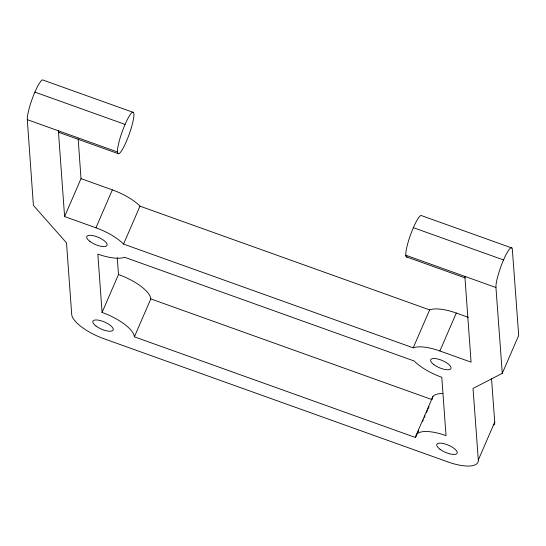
<?xml version="1.0" encoding="UTF-8"?>
<svg xmlns="http://www.w3.org/2000/svg" width="546" height="546" viewBox="0 0 546 546"><rect width="100%" height="100%" fill="white"/><g stroke="black" fill="none" stroke-linecap="round" stroke-linejoin="round"><path stroke-width="0.82" d="M464.864 276.385L471.082 362.155L439.885 350.982A33.777 11.882 23.4 0 0 413.213 347.836L123.56 244.089A33.777 11.882 23.4 0 0 95.939 227.798L64.599 216.571L81.013 178.638L78.174 138.745M95.939 227.798L112.353 189.865L81.013 178.638M123.56 244.089L139.974 206.163A33.777 11.882 23.4 0 0 112.353 189.865M102.082 312.449L97.85 254.095A33.777 11.882 23.4 0 0 124.515 257.241L414.168 360.981A33.777 11.882 23.4 0 0 441.789 377.279L446.021 435.633A33.777 11.882 23.4 0 0 415.636 437.558L134.377 336.821A33.777 11.882 23.4 0 0 102.082 312.449L118.496 274.515L117.267 257.603M134.377 336.821L150.792 298.894A33.777 11.882 23.4 0 0 118.496 274.515M413.213 347.836L429.627 309.903A33.777 11.882 23.4 0 1 456.299 313.049L468.297 317.349M439.885 350.982L456.299 313.049M416.455 434.534L432.869 396.608M415.97 436.78L416.973 434.459M417.642 432.91L418.645 430.589M422.665 421.3L423.341 419.751M424.344 417.431L425.013 415.881M426.351 412.783L427.361 410.462M428.03 408.913L429.033 406.593M502.286 373.327L518.7 335.401L512.36 249.583A22.079 3.733 -70.3 0 0 503.528 259.957A22.079 3.733 -70.3 0 0 495.945 287.517L502.286 373.327L473.027 388.459L478.316 460.005A33.777 11.882 23.4 0 1 447.932 461.93L103.993 338.745A33.777 11.882 23.4 0 1 71.697 314.373L66.51 242.868L33.402 205.398L27.3 119.67A22.079 3.733 -70.3 0 1 33.818 94.656A22.079 3.733 -70.3 0 1 43.27 80.16L133.449 112.456A22.079 3.733 -70.3 0 1 124.16 146.212A22.079 3.733 -70.3 0 1 119.444 140.336A22.079 3.733 -70.3 0 1 133.449 112.456M478.316 460.005L494.731 422.078L491.496 378.303M511.916 248.007L421.737 215.711A22.079 3.733 -70.3 0 0 410.258 235.572A22.079 3.733 -70.3 0 0 407.173 256.975M34.883 92.11L125.061 124.406M413.349 227.662L503.528 259.957M27.3 119.67L117.479 151.965M405.767 255.221L495.945 287.517M58.818 132.378L117.922 153.549M406.204 256.797L465.301 277.962M139.974 206.163L429.627 309.903M150.792 298.894L432.05 399.624A33.777 11.882 23.4 0 1 442.765 393.564M64.599 216.571L58.381 130.801A22.079 3.733 -70.3 0 0 59.794 132.555M494.731 422.078A33.777 11.882 23.4 0 1 493.912 425.095M439.953 449.228A11.036 3.883 23.4 0 0 456.947 453.439A11.036 3.883 23.4 0 0 444.021 443.68A11.036 3.883 23.4 0 0 439.953 449.228M96.014 326.044A11.036 3.883 23.4 0 0 113.008 330.255A11.036 3.883 23.4 0 0 100.082 320.495A11.036 3.883 23.4 0 0 96.014 326.044M433.811 364.571A11.036 3.883 23.4 0 0 450.812 368.782A11.036 3.883 23.4 0 0 437.885 359.029A11.036 3.883 23.4 0 0 433.811 364.571M89.872 241.387A11.036 3.883 23.4 0 0 106.873 245.598A11.036 3.883 23.4 0 0 93.946 235.845A11.036 3.883 23.4 0 0 89.872 241.387"/></g></svg>
